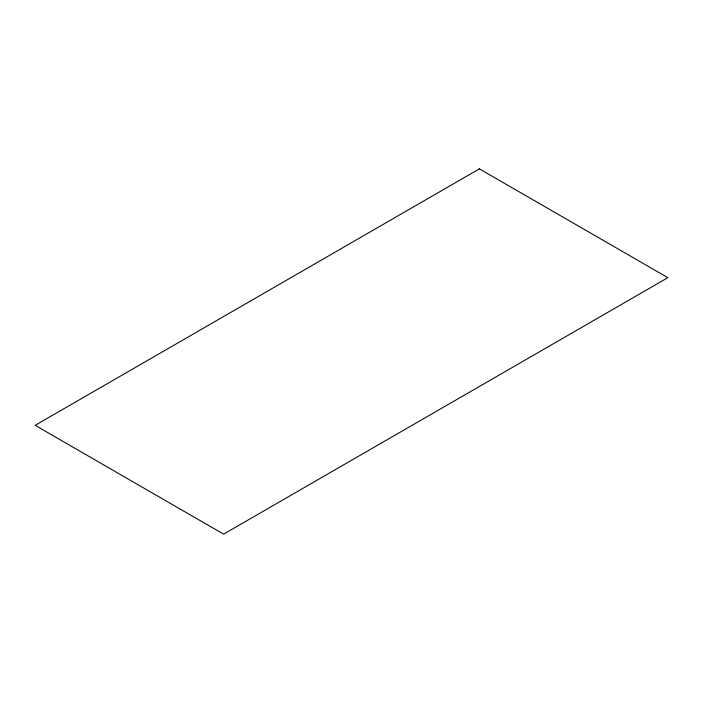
<?xml version="1.0" encoding="UTF-8"?>
<svg xmlns="http://www.w3.org/2000/svg" width="703" height="703" viewBox="0 0 703 703"><rect width="100%" height="100%" fill="white"/><g stroke="black" fill="none" stroke-linecap="round" stroke-linejoin="round"><path stroke-width="1.05" d="M479.384 168.861L35.15 425.333L223.616 534.139L667.85 277.667L479.384 168.861"/></g></svg>
